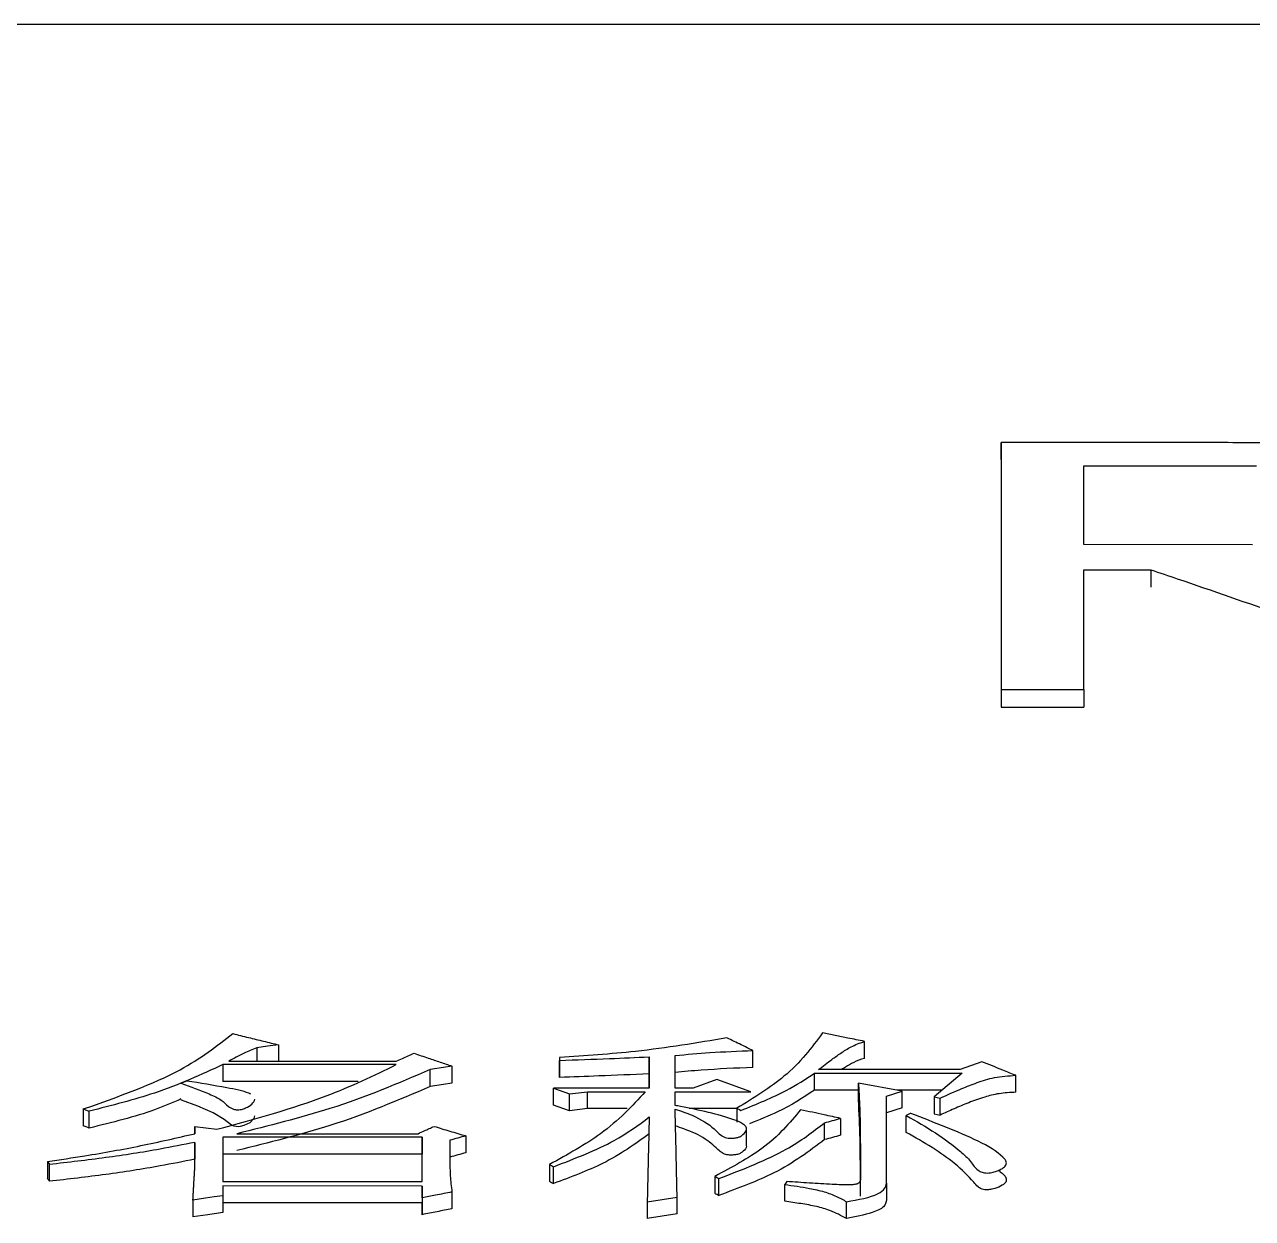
# Model space of a CAD drawing. Header units: millimetres. Extents: x 2371 to 4515, y 843 to 2359.
# Drawn here: x 2889.2 to 2895.87, y 2138.19 to 2144.67 of the extents above; entities that cross this region are included whole.
import ezdxf

# ---------------------------------------------------------------- set-up
doc = ezdxf.new("R2010")
doc.units = ezdxf.units.MM

msp = doc.modelspace()

# ---------------------------------------------------------------- linework, layer by layer
at = {"color": 7, "linetype": 'Continuous', "lineweight": 25}
for p, q in [((2921.2766, 2144.6675), (2884.2766, 2144.669)), ((2894.5064, 2142.3078), (2894.5064, 2142.3999)), ((2895.507, 2142.3999), (2894.5064, 2142.3999)), ((2894.9552, 2141.8467), (2894.9551, 2142.2741)), ((2894.9551, 2142.2741), (2895.8926, 2142.274)), ((2895.8706, 2141.8448), (2894.9552, 2141.8467)), ((2894.9552, 2141.7095), (2895.3197, 2141.7094)), ((2894.9552, 2141.059), (2894.9552, 2141.7095)), ((2895.3197, 2141.7094), (2895.3197, 2141.6157)), ((2894.5065, 2141.059), (2894.5065, 2140.9644)), ((2894.5065, 2141.059), (2894.9552, 2141.059)), ((2894.9552, 2141.059), (2894.9552, 2140.9644)), ((2894.5065, 2140.9644), (2894.9552, 2140.9644)), ((2890.4649, 2139.1153), (2890.4649, 2139.0425)), ((2890.5839, 2139.1306), (2890.5839, 2139.0425)), ((2893.1584, 2139.0079), (2893.1584, 2139.0999)), ((2891.2221, 2139.0232), (2890.2809, 2139.0232)), ((2890.2809, 2139.0232), (2890.2809, 2138.9313)), ((2890.3135, 2139.0425), (2891.2221, 2139.0425)), ((2891.525, 2139.0155), (2891.525, 2138.9236)), ((2892.1091, 2139.0617), (2892.1091, 2139.0463)), ((2892.1091, 2139.0617), (2892.1091, 2138.9697)), ((2892.1091, 2138.9543), (2892.1091, 2139.0463)), ((2892.5959, 2139.0655), (2892.5959, 2138.8956)), ((2892.5959, 2138.9734), (2892.5959, 2139.0655)), ((2892.7365, 2138.8955), (2892.7365, 2139.0731)), ((2894.4024, 2139.0385), (2894.2834, 2138.9962)), ((2891.4059, 2138.9043), (2891.4059, 2138.9962)), ((2892.1091, 2138.9697), (2892.1091, 2138.9543)), ((2892.5959, 2138.8956), (2892.5959, 2138.9734)), ((2893.4937, 2138.885), (2893.4937, 2138.9769)), ((2893.4937, 2138.9769), (2894.2942, 2138.9769)), ((2894.2834, 2138.9962), (2893.5154, 2138.9962)), ((2894.2942, 2138.9769), (2894.1428, 2138.8488)), ((2894.5863, 2138.8734), (2894.5863, 2138.9653)), ((2891.0163, 2138.9313), (2890.2809, 2138.9313)), ((2892.0767, 2138.8956), (2892.1632, 2138.8644)), ((2892.5959, 2138.8956), (2892.0767, 2138.8956)), ((2892.0767, 2138.8038), (2892.0767, 2138.8956)), ((2892.1632, 2138.8644), (2892.2606, 2138.8761)), ((2892.2606, 2138.8761), (2892.5742, 2138.8761)), ((2892.8339, 2138.8955), (2892.7365, 2138.8955)), ((2892.7365, 2138.8761), (2893.1476, 2138.8761)), ((2892.7366, 2138.8019), (2892.7365, 2138.8761)), ((2892.9637, 2138.9421), (2892.8339, 2138.8955)), ((2893.1476, 2138.8761), (2892.9637, 2138.9421)), ((2893.7317, 2138.885), (2893.4937, 2138.885)), ((2893.9697, 2138.88), (2893.7317, 2138.9227)), ((2893.7317, 2138.8309), (2893.7317, 2138.9227)), ((2893.8832, 2138.8527), (2893.9697, 2138.88)), ((2894.1856, 2138.885), (2893.9417, 2138.885)), ((2893.9697, 2138.7882), (2893.9697, 2138.88)), ((2892.1632, 2138.7727), (2892.1632, 2138.8644)), ((2893.8832, 2138.3806), (2893.8832, 2138.8527)), ((2894.1428, 2138.8488), (2894.1753, 2138.841)), ((2894.1428, 2138.8488), (2894.1428, 2138.7571)), ((2894.1753, 2138.7493), (2894.1753, 2138.841)), ((2889.5238, 2138.7825), (2889.5238, 2138.6908)), ((2889.5562, 2138.6791), (2889.5562, 2138.7707)), ((2892.1632, 2138.7727), (2892.0767, 2138.8038)), ((2892.2606, 2138.7844), (2892.1632, 2138.7727)), ((2892.4763, 2138.7843), (2892.2606, 2138.7844)), ((2893.0718, 2138.7843), (2892.8131, 2138.7843)), ((2893.0718, 2138.7863), (2893.0718, 2138.7104)), ((2893.9697, 2138.7882), (2893.8832, 2138.761)), ((2893.9913, 2138.6554), (2893.9913, 2138.747)), ((2894.1428, 2138.7571), (2894.1753, 2138.7493)), ((2890.1296, 2138.6485), (2890.1296, 2138.688)), ((2890.1296, 2138.688), (2890.1296, 2138.6485)), ((2893.1231, 2138.6716), (2893.1231, 2138.681)), ((2893.5478, 2138.6161), (2893.5478, 2138.7076)), ((2893.6344, 2138.7313), (2893.6344, 2138.6397)), ((2890.281, 2138.6287), (2890.281, 2138.3888)), ((2891.3628, 2138.6287), (2890.281, 2138.6287)), ((2890.3567, 2138.6485), (2891.3411, 2138.6485)), ((2891.3628, 2138.3887), (2891.3628, 2138.6287)), ((2891.3628, 2138.6287), (2891.3628, 2138.5372)), ((2891.5142, 2138.6128), (2891.5142, 2138.4611)), ((2891.6007, 2138.6366), (2891.6007, 2138.5451)), ((2893.1231, 2138.5884), (2893.1231, 2138.6706)), ((2890.1296, 2138.4732), (2890.1296, 2138.6009)), ((2890.1296, 2138.6009), (2890.1296, 2138.5095)), ((2889.3291, 2138.4973), (2889.3399, 2138.4812)), ((2889.3291, 2138.4973), (2889.3291, 2138.406)), ((2889.3399, 2138.39), (2889.3399, 2138.4812)), ((2890.1296, 2138.4731), (2890.1296, 2138.5095)), ((2891.3628, 2138.5372), (2890.281, 2138.5372)), ((2891.3628, 2138.3887), (2891.3628, 2138.5372)), ((2892.055, 2138.4812), (2892.055, 2138.39)), ((2892.0767, 2138.3779), (2892.0767, 2138.4692)), ((2892.9529, 2138.4169), (2892.9529, 2138.3258)), ((2890.281, 2138.3888), (2891.3628, 2138.3887)), ((2891.3628, 2138.3645), (2890.281, 2138.3646)), ((2890.281, 2138.3646), (2890.281, 2138.312)), ((2891.3628, 2138.2998), (2891.3628, 2138.3645)), ((2891.3628, 2138.3645), (2891.3628, 2138.2734)), ((2892.9745, 2138.3137), (2892.9745, 2138.4049)), ((2893.3423, 2138.3887), (2893.3315, 2138.3726)), ((2893.7426, 2138.3096), (2893.7426, 2138.4008)), ((2893.8832, 2138.3806), (2893.8832, 2138.2895)), ((2890.1188, 2138.2876), (2890.1188, 2138.1966)), ((2890.281, 2138.312), (2890.281, 2138.2209)), ((2891.3628, 2138.2998), (2891.3628, 2138.2087)), ((2891.525, 2138.3322), (2891.525, 2138.2411)), ((2892.5851, 2138.2794), (2892.7474, 2138.3038)), ((2892.5851, 2138.2794), (2892.5851, 2138.1884)), ((2892.7474, 2138.2128), (2892.7474, 2138.3038)), ((2893.6668, 2138.1884), (2893.6668, 2138.2794)), ((2891.3628, 2138.2734), (2890.281, 2138.2735)), ((2891.3628, 2138.2087), (2891.3628, 2138.2734)), ((2892.7474, 2138.2128), (2892.5851, 2138.1884))]:
    msp.add_line(p, q, dxfattribs=at)
at = {"color": 7, "linetype": 'Continuous', "lineweight": 25, "flags": 128}
for points in [[(2890.5839, 2139.1306), (2890.5244, 2139.1229), (2890.4649, 2139.1153)], [(2891.525, 2139.0155), (2891.4788, 2139.008), (2891.4424, 2139.0021), (2891.406, 2138.9962)], [(2890.0863, 2138.9344), (2890.078, 2138.9315), (2890.0659, 2138.9271), (2890.0602, 2138.9251)], [(2891.525, 2138.9236), (2891.4788, 2138.9161), (2891.4424, 2138.9102), (2891.406, 2138.9043)], [(2892.2606, 2138.7844), (2892.2606, 2138.8073), (2892.2606, 2138.8302), (2892.2606, 2138.8532), (2892.2606, 2138.8761)], [(2890.4537, 2138.7448), (2890.4501, 2138.7309), (2890.427, 2138.7077), (2890.3955, 2138.6927), (2890.3749, 2138.6874), (2890.3645, 2138.6863), (2890.3537, 2138.6868), (2890.3432, 2138.6889), (2890.3284, 2138.6948), (2890.2884, 2138.7262), (2890.2289, 2138.762), (2890.1455, 2138.7979), (2890.0561, 2138.8302), (2890.0538, 2138.8309), (2890.0538, 2138.8309)], [(2889.5238, 2138.7824), (2889.532, 2138.7795), (2889.5441, 2138.7751), (2889.5562, 2138.7707)], [(2893.0718, 2138.7863), (2893.0773, 2138.7833), (2893.0854, 2138.7789), (2893.0935, 2138.7745)], [(2894.0129, 2138.7588), (2894.0021, 2138.7529), (2893.9913, 2138.747)], [(2889.5562, 2138.6791), (2889.5479, 2138.6821), (2889.5397, 2138.685), (2889.5238, 2138.6908)], [(2890.1296, 2138.688), (2890.189, 2138.6801), (2890.2485, 2138.6722)], [(2892.055, 2138.4812), (2892.0658, 2138.4752), (2892.0767, 2138.4692)], [(2892.9529, 2138.4169), (2892.9584, 2138.4138), (2892.9664, 2138.4094), (2892.9745, 2138.4049)], [(2892.055, 2138.3899), (2892.0605, 2138.3869), (2892.066, 2138.3838), (2892.0767, 2138.3779)], [(2893.3315, 2138.2815), (2893.3315, 2138.3185), (2893.3315, 2138.3455), (2893.3315, 2138.3726)], [(2890.281, 2138.312), (2890.234, 2138.3049), (2890.187, 2138.2979), (2890.1188, 2138.2876)], [(2892.9529, 2138.3258), (2892.9584, 2138.3227), (2892.9639, 2138.3196), (2892.9745, 2138.3137)], [(2890.281, 2138.2209), (2890.1999, 2138.2088), (2890.1188, 2138.1966)]]:
    msp.add_lwpolyline(points, dxfattribs=at)
at = {"color": 7, "linetype": 'Continuous', "lineweight": 25}
for points, knots in [([(2894.5064, 2142.3999), (2894.5064, 2142.2231), (2894.5064, 2141.8094), (2894.5065, 2141.3322), (2894.5065, 2141.059)], [0, 0, 0, 0, 0.427525, 1, 1, 1, 1]), ([(2896.6398, 2142.3833), (2896.6299, 2142.3837), (2896.6149, 2142.3843), (2896.595, 2142.3851), (2896.58, 2142.3856), (2896.5601, 2142.3864), (2896.5402, 2142.3872), (2896.5202, 2142.388), (2896.5053, 2142.3885), (2896.4903, 2142.389), (2896.4703, 2142.3897), (2896.4503, 2142.3904), (2896.4303, 2142.391), (2896.4153, 2142.3915), (2896.3852, 2142.3923), (2896.32, 2142.394), (2896.2396, 2142.3953), (2896.0987, 2142.3972), (2895.9297, 2142.3988), (2895.7123, 2142.3997), (2895.5754, 2142.3998), (2895.507, 2142.3999)], [0, 0, 0, 0, 0.026604, 0.039906, 0.053209, 0.066511, 0.093115, 0.106417, 0.119719, 0.133022, 0.146324, 0.172928, 0.18623, 0.199533, 0.212835, 0.266046, 0.372479, 0.425688, 0.638532, 0.819249, 1, 1, 1, 1]), ([(2894.5064, 2142.3036), (2894.5064, 2142.1267), (2894.5064, 2141.7136), (2894.5064, 2141.237), (2894.5065, 2140.9644)], [0, 0, 0, 0, 0.428082, 1, 1, 1, 1]), ([(2895.3197, 2141.7094), (2895.3673, 2141.6933), (2895.6049, 2141.6125), (2896.0298, 2141.4651), (2896.5946, 2141.2648), (2896.9693, 2141.1275), (2897.1567, 2141.0589)], [0, 0, 0, 0, 0.077607, 0.388036, 0.694012, 1, 1, 1, 1]), ([(2889.5238, 2138.7825), (2889.7133, 2138.8496), (2890.0485, 2138.9682), (2890.2482, 2139.1239), (2890.335, 2139.1915)], [0, 0, 0, 0, 0.5655186, 1, 1, 1, 1]), ([(2890.3351, 2139.1915), (2890.3635, 2139.1845), (2890.4193, 2139.1709), (2890.5022, 2139.1506), (2890.5567, 2139.1372), (2890.5839, 2139.1306)], [0, 0, 0, 0, 0.343461, 0.671731, 1, 1, 1, 1]), ([(2893.0177, 2139.1686), (2892.8546, 2139.1413), (2892.5618, 2139.0923), (2892.2481, 2139.0711), (2892.1091, 2139.0617)], [0, 0, 0, 0, 0.557097, 1, 1, 1, 1]), ([(2893.1584, 2139.0999), (2893.1374, 2139.1102), (2893.1035, 2139.1268), (2893.0566, 2139.1497), (2893.0307, 2139.1623), (2893.0177, 2139.1686)], [0, 0, 0, 0, 0.4477993, 0.7238996, 1, 1, 1, 1]), ([(2893.537, 2139.1952), (2893.4775, 2139.1153), (2893.3707, 2138.9717), (2893.1636, 2138.8432), (2893.0718, 2138.7863)], [0, 0, 0, 0, 0.556899, 1, 1, 1, 1]), ([(2893.5154, 2138.9962), (2893.5388, 2139.0147), (2893.5774, 2139.0453), (2893.6369, 2139.0864), (2893.6886, 2139.1216), (2893.7389, 2139.1402), (2893.7642, 2139.1495)], [0, 0, 0, 0, 0.337761, 0.556951, 0.777135, 1, 1, 1, 1]), ([(2893.7642, 2139.1495), (2893.7343, 2139.1556), (2893.6815, 2139.1662), (2893.6057, 2139.1814), (2893.5599, 2139.1906), (2893.537, 2139.1952)], [0, 0, 0, 0, 0.394861, 0.69743, 1, 1, 1, 1]), ([(2893.7642, 2139.0574), (2893.7642, 2139.0652), (2893.7642, 2139.0807), (2893.7642, 2139.1114), (2893.7642, 2139.1343), (2893.7642, 2139.1495)], [0, 0, 0, 0, 0.2525, 0.505, 1, 1, 1, 1]), ([(2890.4649, 2139.1153), (2890.4416, 2139.1054), (2890.4028, 2139.089), (2890.3537, 2139.0642), (2890.3269, 2139.0497), (2890.3135, 2139.0425)], [0, 0, 0, 0, 0.429081, 0.714347, 1, 1, 1, 1]), ([(2891.2221, 2139.0425), (2891.2334, 2139.0474), (2891.2553, 2139.0568), (2891.2877, 2139.0709), (2891.3089, 2139.0801), (2891.3195, 2139.0847)], [0, 0, 0, 0, 0.347839, 0.673919, 1, 1, 1, 1]), ([(2891.3195, 2139.0847), (2891.345, 2139.0761), (2891.3921, 2139.0603), (2891.4606, 2139.0372), (2891.5035, 2139.0228), (2891.525, 2139.0155)], [0, 0, 0, 0, 0.373043, 0.686521, 1, 1, 1, 1]), ([(2892.7365, 2139.0731), (2892.7991, 2139.0787), (2892.9382, 2139.0912), (2893.0803, 2139.0968), (2893.1584, 2139.0999)], [0, 0, 0, 0, 0.449849, 1, 1, 1, 1]), ([(2890.2809, 2139.0232), (2890.1636, 2138.969), (2889.9522, 2138.8714), (2889.6781, 2138.8017), (2889.5562, 2138.7707)], [0, 0, 0, 0, 0.555264, 1, 1, 1, 1]), ([(2890.2485, 2138.6722), (2890.4555, 2138.7288), (2890.822, 2138.8289), (2891.1008, 2138.9643), (2891.2221, 2139.0232)], [0, 0, 0, 0, 0.564995, 1, 1, 1, 1]), ([(2892.1091, 2139.0463), (2892.1995, 2139.0493), (2892.362, 2139.0547), (2892.524, 2139.0621), (2892.5959, 2139.0655)], [0, 0, 0, 0, 0.555754, 1, 1, 1, 1]), ([(2893.7642, 2139.0574), (2893.7439, 2139.0505), (2893.7037, 2139.0366), (2893.6675, 2139.0143), (2893.6474, 2139.0008), (2893.6406, 2138.9962)], [0, 0, 0, 0, 0.401498, 0.797434, 1, 1, 1, 1]), ([(2894.5863, 2138.9653), (2894.5626, 2138.9747), (2894.5202, 2138.9917), (2894.4589, 2139.0161), (2894.4212, 2139.031), (2894.4024, 2139.0385)], [0, 0, 0, 0, 0.386102, 0.693051, 1, 1, 1, 1]), ([(2891.406, 2138.9963), (2891.2332, 2138.9219), (2890.9221, 2138.7881), (2890.5307, 2138.6915), (2890.3567, 2138.6485)], [0, 0, 0, 0, 0.555354, 1, 1, 1, 1]), ([(2892.5959, 2138.9734), (2892.5045, 2138.9693), (2892.3425, 2138.962), (2892.18, 2138.9566), (2892.1091, 2138.9543)], [0, 0, 0, 0, 0.564211, 1, 1, 1, 1]), ([(2893.1584, 2139.0079), (2893.0648, 2139.0039), (2892.9229, 2138.9978), (2892.7838, 2138.9853), (2892.7365, 2138.9811)], [0, 0, 0, 0, 0.659861, 1, 1, 1, 1]), ([(2893.0935, 2138.7745), (2893.1796, 2138.8094), (2893.3324, 2138.8713), (2893.4447, 2138.9448), (2893.4937, 2138.9769)], [0, 0, 0, 0, 0.563218, 1, 1, 1, 1]), ([(2894.1753, 2138.841), (2894.2139, 2138.8589), (2894.2778, 2138.8884), (2894.3751, 2138.926), (2894.4674, 2138.9568), (2894.5464, 2138.9624), (2894.5863, 2138.9653)], [0, 0, 0, 0, 0.335019, 0.553277, 0.774167, 1, 1, 1, 1]), ([(2890.0538, 2138.9228), (2890.1058, 2138.9038), (2890.1837, 2138.8753), (2890.2759, 2138.8334), (2890.3026, 2138.8022), (2890.3295, 2138.7844), (2890.3484, 2138.779), (2890.3586, 2138.7777), (2890.3702, 2138.7781), (2890.3869, 2138.7811), (2890.4133, 2138.7906), (2890.4451, 2138.809), (2890.4517, 2138.8268), (2890.4553, 2138.8365)], [0, 0, 0, 0, 0.318334, 0.477294, 0.616925, 0.687072, 0.704751, 0.71934, 0.733979, 0.755949, 0.800249, 0.89164, 1, 1, 1, 1]), ([(2890.4335, 2138.8632), (2890.43, 2138.8648), (2890.3958, 2138.8807), (2890.2728, 2138.9034), (2890.1581, 2138.9225), (2890.0863, 2138.9344)], [0, 0, 0, 0, 0.041495, 0.400617, 1, 1, 1, 1]), ([(2891.406, 2138.9044), (2891.2332, 2138.8301), (2890.922, 2138.6964), (2890.5307, 2138.6), (2890.3567, 2138.5571)], [0, 0, 0, 0, 0.555295, 1, 1, 1, 1]), ([(2892.5742, 2138.8761), (2892.5025, 2138.7983), (2892.3735, 2138.6583), (2892.1529, 2138.5356), (2892.055, 2138.4812)], [0, 0, 0, 0, 0.55626, 1, 1, 1, 1]), ([(2893.4937, 2138.885), (2893.4312, 2138.844), (2893.3306, 2138.7781), (2893.1928, 2138.7234), (2893.1406, 2138.7028)], [0, 0, 0, 0, 0.621969, 1, 1, 1, 1]), ([(2893.7317, 2138.9227), (2893.7319, 2138.9196), (2893.7322, 2138.9135), (2893.7328, 2138.9043), (2893.7333, 2138.8951), (2893.7338, 2138.8859), (2893.7343, 2138.8766), (2893.7347, 2138.8689), (2893.7351, 2138.8612), (2893.7355, 2138.8535), (2893.7359, 2138.8443), (2893.7365, 2138.8319), (2893.7373, 2138.8165), (2893.7381, 2138.7979), (2893.7387, 2138.7824), (2893.7392, 2138.7669), (2893.7397, 2138.7514), (2893.7402, 2138.7328), (2893.7405, 2138.7172), (2893.7408, 2138.7016), (2893.741, 2138.686), (2893.7413, 2138.6673), (2893.7415, 2138.6516), (2893.7417, 2138.636), (2893.7418, 2138.6203), (2893.742, 2138.5952), (2893.7422, 2138.5637), (2893.7423, 2138.5354), (2893.7424, 2138.518), (2893.7424, 2138.5101), (2893.7424, 2138.5022), (2893.7425, 2138.4943), (2893.7425, 2138.4864), (2893.7425, 2138.4784), (2893.7425, 2138.4689), (2893.7425, 2138.461), (2893.7425, 2138.4554), (2893.7425, 2138.4515), (2893.7425, 2138.4475), (2893.7425, 2138.4435), (2893.7425, 2138.4396), (2893.7425, 2138.4356), (2893.7425, 2138.4308), (2893.7425, 2138.4269), (2893.7426, 2138.4229), (2893.7426, 2138.4189), (2893.7426, 2138.4141), (2893.7426, 2138.4101), (2893.7426, 2138.4057), (2893.7426, 2138.4028), (2893.7426, 2138.4008)], [0, 0, 0, 0, 0.0179705, 0.035941, 0.0539114, 0.0718819, 0.0898524, 0.1078229, 0.1168081, 0.1347786, 0.152749, 0.1707195, 0.2066605, 0.2426014, 0.2785424, 0.2965129, 0.3324539, 0.3683948, 0.4043358, 0.4223063, 0.4582472, 0.4941882, 0.5301291, 0.5480996, 0.5840406, 0.6199815, 0.6918635, 0.7637454, 0.7817158, 0.7907011, 0.8086716, 0.826642, 0.8356273, 0.8535978, 0.8715682, 0.8895387, 0.8985239, 0.9030166, 0.9120018, 0.920987, 0.9254797, 0.9344649, 0.9434501, 0.9524354, 0.956928, 0.9659132, 0.9748985, 0.9838837, 0.9883763, 1, 1, 1, 1]), ([(2890.0538, 2138.8372), (2890.0071, 2138.8167), (2889.8644, 2138.7537), (2889.6802, 2138.7091), (2889.5562, 2138.6791)], [0, 0, 0, 0, 0.326498, 1, 1, 1, 1]), ([(2893.7426, 2138.3096), (2893.7424, 2138.3716), (2893.7422, 2138.476), (2893.7411, 2138.6504), (2893.7354, 2138.7613), (2893.7317, 2138.8309)], [0, 0, 0, 0, 0.351751, 0.593192, 1, 1, 1, 1]), ([(2894.5863, 2138.8734), (2894.5552, 2138.8717), (2894.4936, 2138.8683), (2894.4083, 2138.846), (2894.3296, 2138.8172), (2894.2501, 2138.7839), (2894.2002, 2138.7608), (2894.1753, 2138.7493)], [0, 0, 0, 0, 0.175416, 0.347585, 0.56656, 0.783731, 1, 1, 1, 1]), ([(2892.7366, 2138.7824), (2892.7681, 2138.7714), (2892.8551, 2138.7414), (2892.9376, 2138.6903), (2892.973, 2138.6466), (2892.999, 2138.6308), (2893.015, 2138.6259), (2893.0332, 2138.6237), (2893.0529, 2138.6238), (2893.0724, 2138.6265), (2893.0916, 2138.633), (2893.112, 2138.6477), (2893.1257, 2138.6667), (2893.1224, 2138.6877), (2893.0992, 2138.7067), (2892.9925, 2138.7506), (2892.8575, 2138.7779), (2892.7463, 2138.8), (2892.7366, 2138.8019)], [0, 0, 0, 0, 0.104817, 0.288489, 0.371154, 0.389962, 0.405383, 0.420813, 0.436756, 0.454227, 0.471615, 0.498268, 0.557765, 0.592477, 0.62706, 0.687172, 0.972715, 1, 1, 1, 1]), ([(2892.7474, 2138.3038), (2892.7462, 2138.3572), (2892.7447, 2138.4239), (2892.743, 2138.5032), (2892.7423, 2138.5361), (2892.7416, 2138.569), (2892.741, 2138.5952), (2892.7402, 2138.628), (2892.7396, 2138.6541), (2892.739, 2138.6802), (2892.7385, 2138.6997), (2892.7381, 2138.716), (2892.7377, 2138.7322), (2892.7374, 2138.7452), (2892.7371, 2138.7582), (2892.7368, 2138.7695), (2892.7367, 2138.7775), (2892.7366, 2138.7824)], [0, 0, 0, 0, 0.329938, 0.412422, 0.494907, 0.536149, 0.618633, 0.659875, 0.74236, 0.783602, 0.824844, 0.866086, 0.886707, 0.927949, 0.94857, 0.969192, 1, 1, 1, 1]), ([(2893.418, 2138.7784), (2893.3579, 2138.7064), (2893.2497, 2138.5768), (2893.0442, 2138.4661), (2892.9529, 2138.4169)], [0, 0, 0, 0, 0.555457, 1, 1, 1, 1]), ([(2893.6344, 2138.7313), (2893.6048, 2138.7377), (2893.5539, 2138.7488), (2893.4818, 2138.7645), (2893.4393, 2138.7738), (2893.418, 2138.7784)], [0, 0, 0, 0, 0.410172, 0.705086, 1, 1, 1, 1]), ([(2893.9913, 2138.747), (2894.0457, 2138.7159), (2894.1546, 2138.6538), (2894.2673, 2138.5691), (2894.3451, 2138.4993), (2894.3644, 2138.4572), (2894.4019, 2138.4389), (2894.4154, 2138.4354), (2894.4319, 2138.4347), (2894.453, 2138.4369), (2894.4833, 2138.4448), (2894.5129, 2138.4585), (2894.534, 2138.4765), (2894.5365, 2138.4978), (2894.4968, 2138.5451), (2894.3851, 2138.6099), (2894.206, 2138.6849), (2894.0798, 2138.7339), (2894.0143, 2138.7583), (2894.0129, 2138.7588)], [0, 0, 0, 0, 0.146382, 0.292955, 0.366204, 0.439427, 0.447746, 0.45616, 0.463429, 0.472823, 0.489455, 0.518149, 0.540935, 0.563855, 0.597101, 0.728178, 0.861562, 0.99717, 1, 1, 1, 1]), ([(2891.3411, 2138.6485), (2891.3523, 2138.6536), (2891.3723, 2138.6627), (2891.4011, 2138.6759), (2891.4188, 2138.6839), (2891.4277, 2138.688)], [0, 0, 0, 0, 0.38646, 0.693229, 1, 1, 1, 1]), ([(2891.4277, 2138.688), (2891.4565, 2138.6794), (2891.5142, 2138.6623), (2891.5719, 2138.6452), (2891.6007, 2138.6366)], [0, 0, 0, 0, 0.4999994, 1, 1, 1, 1]), ([(2892.0767, 2138.4692), (2892.1937, 2138.5144), (2892.4011, 2138.5945), (2892.5368, 2138.6953), (2892.5959, 2138.7392)], [0, 0, 0, 0, 0.56439, 1, 1, 1, 1]), ([(2892.5959, 2138.7392), (2892.5948, 2138.693), (2892.5935, 2138.6409), (2892.592, 2138.5769), (2892.5913, 2138.5477), (2892.5904, 2138.5126), (2892.5896, 2138.4774), (2892.5888, 2138.4421), (2892.588, 2138.4067), (2892.5874, 2138.3772), (2892.5869, 2138.3564), (2892.5865, 2138.3416), (2892.5862, 2138.3268), (2892.5859, 2138.3119), (2892.5856, 2138.3001), (2892.5854, 2138.2902), (2892.5852, 2138.2833), (2892.5851, 2138.2794)], [0, 0, 0, 0, 0.305862, 0.344095, 0.42056, 0.497026, 0.573491, 0.649956, 0.726422, 0.802887, 0.84112, 0.860236, 0.898469, 0.936701, 0.955818, 0.974934, 1, 1, 1, 1]), ([(2893.1214, 2138.5889), (2893.1223, 2138.5859), (2893.1262, 2138.5739), (2893.113, 2138.5583), (2893.0952, 2138.5436), (2893.0767, 2138.5358), (2893.0538, 2138.5324), (2893.0318, 2138.5322), (2893.0123, 2138.5349), (2892.9918, 2138.5423), (2892.9577, 2138.5717), (2892.9082, 2138.6214), (2892.8149, 2138.6649), (2892.7526, 2138.6855), (2892.7366, 2138.6907)], [0, 0, 0, 0, 0.03217, 0.130443, 0.169493, 0.209, 0.243133, 0.273005, 0.30335, 0.330697, 0.38979, 0.648371, 0.90947, 1, 1, 1, 1]), ([(2892.9745, 2138.4049), (2893.105, 2138.4554), (2893.3363, 2138.5448), (2893.4836, 2138.6582), (2893.5478, 2138.7077)], [0, 0, 0, 0, 0.564262, 1, 1, 1, 1]), ([(2893.5478, 2138.7077), (2893.5623, 2138.7116), (2893.5911, 2138.7195), (2893.62, 2138.7273), (2893.6344, 2138.7313)], [0, 0, 0, 0, 0.499999, 1, 1, 1, 1]), ([(2889.3291, 2138.4973), (2889.3969, 2138.5075), (2889.5688, 2138.5333), (2889.839, 2138.5817), (2890.0325, 2138.6262), (2890.1296, 2138.6485)], [0, 0, 0, 0, 0.2452891, 0.6214693, 1, 1, 1, 1]), ([(2891.6007, 2138.6366), (2891.5863, 2138.6326), (2891.5575, 2138.6247), (2891.5286, 2138.6167), (2891.5142, 2138.6128)], [0, 0, 0, 0, 0.5, 1, 1, 1, 1]), ([(2892.5959, 2138.6476), (2892.5189, 2138.5919), (2892.3803, 2138.4914), (2892.1702, 2138.4129), (2892.0767, 2138.3779)], [0, 0, 0, 0, 0.554907, 1, 1, 1, 1]), ([(2893.5478, 2138.6161), (2893.4646, 2138.5533), (2893.3146, 2138.44), (2893.0792, 2138.3526), (2892.9745, 2138.3137)], [0, 0, 0, 0, 0.55488, 1, 1, 1, 1]), ([(2893.6344, 2138.6397), (2893.62, 2138.6358), (2893.5911, 2138.6279), (2893.5623, 2138.62), (2893.5478, 2138.6161)], [0, 0, 0, 0, 0.500001, 1, 1, 1, 1]), ([(2894.4883, 2138.4503), (2894.4929, 2138.4476), (2894.5141, 2138.4351), (2894.5325, 2138.4146), (2894.5366, 2138.3903), (2894.5195, 2138.3711), (2894.4912, 2138.3567), (2894.4616, 2138.3477), (2894.4408, 2138.3441), (2894.424, 2138.3435), (2894.4097, 2138.3453), (2894.3944, 2138.3506), (2894.3743, 2138.3638), (2894.3373, 2138.4117), (2894.2626, 2138.485), (2894.1336, 2138.5741), (2894.0389, 2138.6282), (2893.9913, 2138.6554)], [0, 0, 0, 0, 0.019935, 0.092126, 0.128452, 0.164994, 0.212308, 0.23785, 0.255737, 0.26718, 0.278732, 0.291669, 0.31574, 0.371395, 0.593339, 0.795955, 1, 1, 1, 1]), ([(2890.1296, 2138.6009), (2890.0669, 2138.5886), (2889.9093, 2138.5576), (2889.6462, 2138.5163), (2889.4422, 2138.4929), (2889.3399, 2138.4812)], [0, 0, 0, 0, 0.247522, 0.622512, 1, 1, 1, 1]), ([(2891.6007, 2138.5451), (2891.5863, 2138.5412), (2891.5575, 2138.5333), (2891.5286, 2138.5253), (2891.5142, 2138.5214)], [0, 0, 0, 0, 0.499999, 1, 1, 1, 1]), ([(2890.1296, 2138.5095), (2890.0669, 2138.4972), (2889.9092, 2138.4662), (2889.6461, 2138.425), (2889.4422, 2138.4017), (2889.3399, 2138.39)], [0, 0, 0, 0, 0.247562, 0.622535, 1, 1, 1, 1]), ([(2890.1188, 2138.2876), (2890.1189, 2138.2892), (2890.119, 2138.2915), (2890.1192, 2138.2947), (2890.1194, 2138.2978), (2890.1195, 2138.3009), (2890.1197, 2138.3041), (2890.1199, 2138.3064), (2890.12, 2138.3095), (2890.1202, 2138.3127), (2890.1204, 2138.3158), (2890.1205, 2138.3181), (2890.1207, 2138.3213), (2890.1209, 2138.3244), (2890.1211, 2138.3275), (2890.1212, 2138.3299), (2890.1214, 2138.333), (2890.1216, 2138.3369), (2890.122, 2138.3431), (2890.1224, 2138.3494), (2890.1227, 2138.3556), (2890.123, 2138.3603), (2890.1233, 2138.3665), (2890.1237, 2138.3728), (2890.1241, 2138.379), (2890.1243, 2138.3837), (2890.1247, 2138.3899), (2890.1251, 2138.3961), (2890.1254, 2138.4024), (2890.1257, 2138.407), (2890.1261, 2138.4132), (2890.1264, 2138.4195), (2890.1268, 2138.4257), (2890.1271, 2138.4303), (2890.1273, 2138.435), (2890.1276, 2138.4389), (2890.1278, 2138.4427), (2890.128, 2138.4458), (2890.1282, 2138.4489), (2890.1283, 2138.4513), (2890.1285, 2138.4544), (2890.1287, 2138.4575), (2890.1288, 2138.4606), (2890.129, 2138.4629), (2890.1291, 2138.4658), (2890.1294, 2138.4692), (2890.1295, 2138.4719), (2890.1296, 2138.4732)], [0, 0, 0, 0, 0.025173, 0.03776, 0.050346, 0.075519, 0.088105, 0.100692, 0.113278, 0.138451, 0.151038, 0.163624, 0.176211, 0.201384, 0.21397, 0.226556, 0.239143, 0.264316, 0.289489, 0.339835, 0.365007, 0.39018, 0.415353, 0.465699, 0.490872, 0.516045, 0.541218, 0.591564, 0.616737, 0.64191, 0.667082, 0.717428, 0.742601, 0.767774, 0.792947, 0.81812, 0.830706, 0.855879, 0.868466, 0.881052, 0.893639, 0.918812, 0.931398, 0.943984, 0.956571, 0.978285, 1, 1, 1, 1]), ([(2891.5142, 2138.4611), (2891.5145, 2138.4471), (2891.5151, 2138.4186), (2891.5192, 2138.3756), (2891.5231, 2138.3467), (2891.525, 2138.3322)], [0, 0, 0, 0, 0.328449, 0.664167, 1, 1, 1, 1]), ([(2889.3399, 2138.39), (2889.3381, 2138.3927), (2889.3345, 2138.398), (2889.3309, 2138.4033), (2889.3291, 2138.406)], [0, 0, 0, 0, 0.499999, 1, 1, 1, 1]), ([(2893.3315, 2138.3726), (2893.3768, 2138.3662), (2893.451, 2138.3558), (2893.5469, 2138.3343), (2893.6137, 2138.3089), (2893.6492, 2138.2892), (2893.6668, 2138.2794)], [0, 0, 0, 0, 0.347242, 0.568885, 0.786213, 1, 1, 1, 1]), ([(2893.7425, 2138.4008), (2893.7419, 2138.3956), (2893.741, 2138.3881), (2893.7324, 2138.3795), (2893.7231, 2138.375), (2893.7087, 2138.3717), (2893.6636, 2138.3687), (2893.5814, 2138.3742), (2893.4659, 2138.3801), (2893.3835, 2138.3858), (2893.3423, 2138.3887)], [0, 0, 0, 0, 0.083125, 0.11875, 0.147804, 0.176837, 0.225893, 0.446677, 0.723242, 1, 1, 1, 1]), ([(2893.6668, 2138.2794), (2893.731, 2138.2906), (2893.8192, 2138.306), (2893.8796, 2138.3497), (2893.882, 2138.3704), (2893.8832, 2138.3806)], [0, 0, 0, 0, 0.574092, 0.788689, 1, 1, 1, 1]), ([(2891.525, 2138.3322), (2891.51, 2138.3292), (2891.48, 2138.3232), (2891.4259, 2138.3124), (2891.3868, 2138.3046), (2891.3628, 2138.2998)], [0, 0, 0, 0, 0.277507, 0.555013, 1, 1, 1, 1]), ([(2893.6668, 2138.1884), (2893.6388, 2138.2035), (2893.5922, 2138.2285), (2893.5042, 2138.2542), (2893.4194, 2138.2692), (2893.3609, 2138.2774), (2893.3315, 2138.2815)], [0, 0, 0, 0, 0.3313615, 0.5507854, 0.7747187, 1, 1, 1, 1]), ([(2893.8832, 2138.2895), (2893.8812, 2138.2763), (2893.8773, 2138.2494), (2893.7934, 2138.2118), (2893.7154, 2138.1974), (2893.6668, 2138.1884)], [0, 0, 0, 0, 0.2685744, 0.5449192, 1, 1, 1, 1]), ([(2891.525, 2138.2411), (2891.498, 2138.2357), (2891.4439, 2138.225), (2891.3898, 2138.2141), (2891.3628, 2138.2087)], [0, 0, 0, 0, 0.5, 1, 1, 1, 1])]:
    msp.add_open_spline(points, degree=3, knots=knots, dxfattribs=at)

doc.saveas('drawing.dxf')
